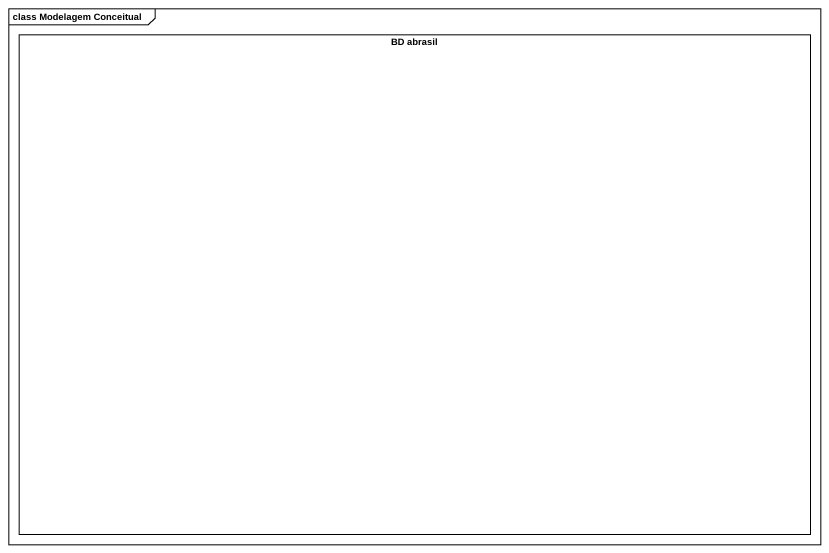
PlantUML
@startuml
mainframe class Modelagem Conceitual
rectangle "BD abrasil" as BD_abrasil
@enduml
